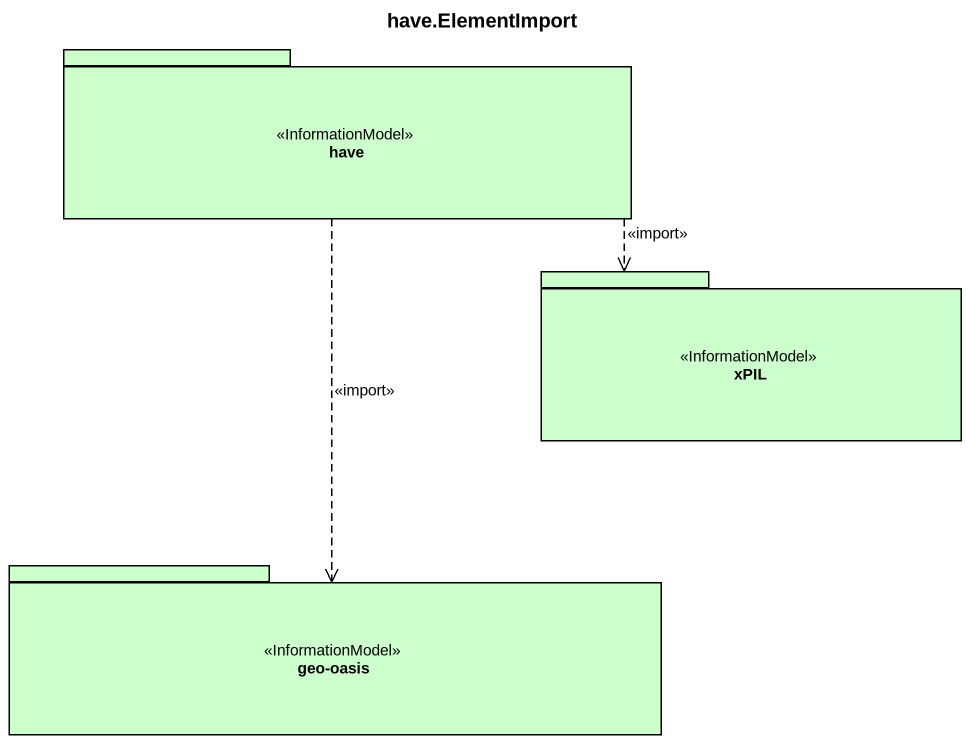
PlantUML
@startuml
title have.ElementImport
package have <<InformationModel>> #CCFFCC {
}
package xPIL <<InformationModel>> #CCFFCC {
}
package "geo-oasis" as geo_oasis <<InformationModel>> #CCFFCC {
}
have .right.> xPIL : <<import>>
have ..> geo_oasis : <<import>>
@enduml
